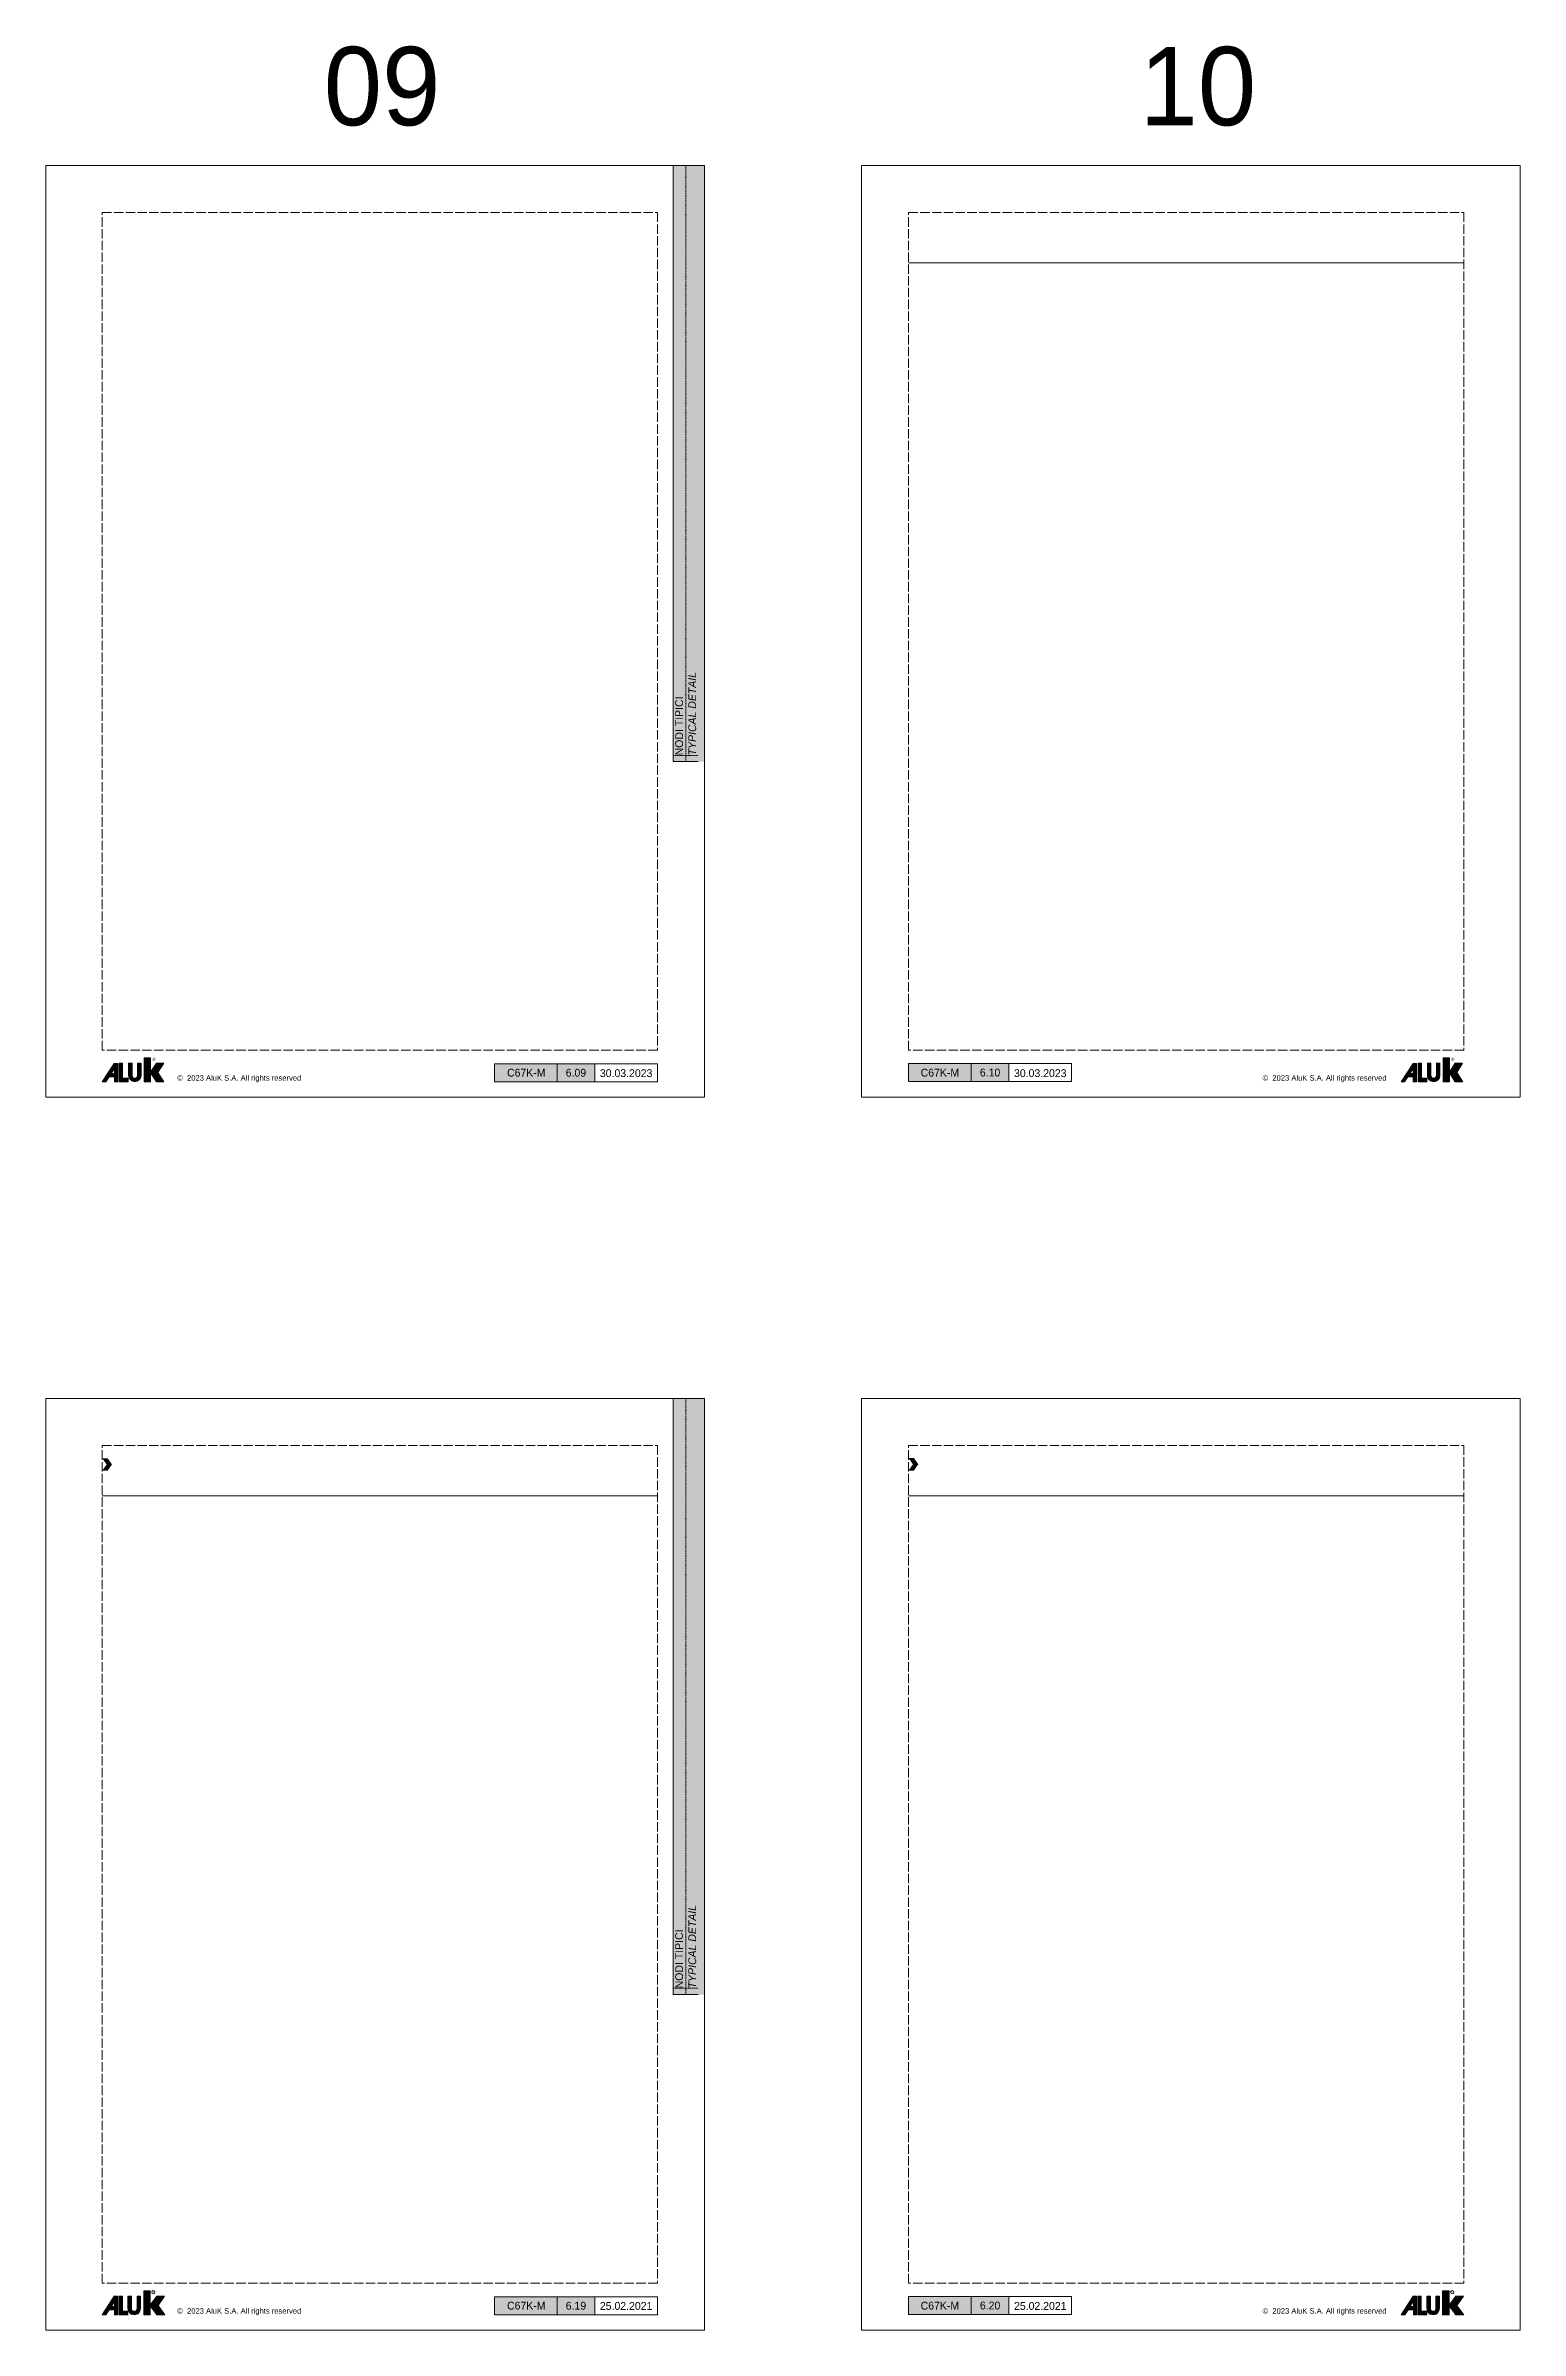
# Model space of a CAD drawing. Header units: millimetres. Extents: x -8 to 2550, y -393 to 1062.
# Drawn here: x 2080 to 2550, y -393 to 335 of the extents above; entities that cross this region are included whole.
import ezdxf
from ezdxf.enums import TextEntityAlignment as Align

# ---------------------------------------------------------------- set-up
doc = ezdxf.new("R2010")
doc.units = ezdxf.units.MM
doc.header["$LTSCALE"] = 0.25
doc.header["$MEASUREMENT"] = 0
for name, pattern in [('ACAD_ISO02W100', [15, 12, -3]), ('DOT2', [0.125, 0, -0.125]), ('HIDDEN', [9.525, 6.35, -3.175])]:
    doc.linetypes.add(name, pattern=pattern)
doc.layers.add('01_ALUK Logo', color=7, linetype='Continuous')
doc.layers.add('01_External Border', color=150, linetype='Continuous', lineweight=20)
doc.layers.add('01_Text', color=40, linetype='Continuous', lineweight=25)
doc.layers.add('01_Fill Border Grey', color=7, linetype='Continuous', true_color=0x555655)
doc.layers.add('01_Fill Border Red', color=7, linetype='Continuous', lineweight=20, true_color=0xe2001a)
doc.layers.add('01_Text [White]', color=7, linetype='Continuous', lineweight=25, true_color=0xffffff)
doc.layers.add('02_Block Frame', color=7, linetype='Continuous', lineweight=5, true_color=0xe2001a, plot=False)
doc.layers.add('02_Layout Grid', color=252, linetype='DOT2', lineweight=5, plot=False, transparency=0.5)
doc.styles.add('ALUK Main&Secondary Titles', font='GOTHIC.TTF')
doc.styles.add('Aluk Text', font='GOTHIC.TTF')
doc.styles.get("Standard").update_dxf_attribs({"font": 'arial.ttf'})

# ---------------------------------------------------------------- blocks, each defined once
blk = doc.blocks.new('block 2')
at = {"layer": '01_ALUK Logo', "color": 242, "lineweight": 9, "true_color": 0xe2001a}
blk.add_open_spline([(90.6, 45.4), (90.6, 44), (89.4, 42.8), (87.9, 42.8), (86.4, 42.8), (85.3, 44), (85.3, 45.4), (85.3, 46.9), (86.4, 48.1), (87.9, 48.1), (89.4, 48.1), (90.6, 46.9), (90.6, 45.4)], degree=3, knots=[0, 0, 0, 0, 1, 1, 1, 2, 2, 2, 3, 3, 3, 4, 4, 4, 4], dxfattribs=at)
blk = doc.blocks.new('block 3')
at = {"layer": '01_ALUK Logo', "lineweight": 9}
h = blk.add_hatch(color=256, dxfattribs=at)
h.dxf.hatch_style = 2
edge = h.paths.add_edge_path()
edge.add_spline(control_points=[(66.5, 20.2), (66.5, 13.6), (63.7, 7.9), (56, 7.9), (48.4, 7.9), (45.6, 13.6), (45.6, 20.2), (45.6, 20.2), (45.6, 38.7), (45.6, 38.7), (45.6, 38.7), (51.5, 38.7), (51.5, 38.7), (51.5, 38.7), (51.5, 20.7), (51.5, 20.7), (51.5, 18.3), (50.6, 13.6), (56.2, 13.6), (61.7, 13.6), (60.7, 18.4), (60.7, 20.7), (60.7, 20.7), (60.7, 38.7), (60.7, 38.7), (60.7, 38.7), (66.5, 38.7), (66.5, 38.7), (66.5, 38.7), (66.5, 20.2), (66.5, 20.2)], knot_values=[0, 0, 0, 0, 1, 1, 1, 2, 2, 2, 3, 3, 3, 4, 4, 4, 5, 5, 5, 6, 6, 6, 7, 7, 7, 8, 8, 8, 9, 9, 9, 10, 10, 10, 10], degree=3, periodic=0)
at = {"layer": '01_ALUK Logo', "lineweight": 0}
blk.add_open_spline([(66.5, 20.2), (66.5, 13.6), (63.7, 7.9), (56, 7.9), (48.4, 7.9), (45.6, 13.6), (45.6, 20.2), (45.6, 20.2), (45.6, 38.7), (45.6, 38.7), (45.6, 38.7), (51.5, 38.7), (51.5, 38.7), (51.5, 38.7), (51.5, 20.7), (51.5, 20.7), (51.5, 18.3), (50.6, 13.6), (56.2, 13.6), (61.7, 13.6), (60.7, 18.4), (60.7, 20.7), (60.7, 20.7), (60.7, 38.7), (60.7, 38.7), (60.7, 38.7), (66.5, 38.7), (66.5, 38.7), (66.5, 38.7), (66.5, 20.2), (66.5, 20.2)], degree=3, knots=[0, 0, 0, 0, 1, 1, 1, 2, 2, 2, 3, 3, 3, 4, 4, 4, 5, 5, 5, 6, 6, 6, 7, 7, 7, 8, 8, 8, 9, 9, 9, 10, 10, 10, 10], dxfattribs=at)
blk = doc.blocks.new('A$C20372')
at = {"layer": '01_ALUK Logo', "lineweight": 9, "true_color": 0xe2001a}
h = blk.add_hatch(color=242, dxfattribs=at)
h.dxf.hatch_style = 2
h.paths.add_polyline_path([(34.4, 0), (29.8, 0), (29.8, 17.2), (34.4, 17.2)])
at = {"layer": '01_ALUK Logo', "lineweight": 9}
h = blk.add_hatch(color=256, dxfattribs=at)
h.dxf.hatch_style = 2
h.paths.add_polyline_path([(8.6, 13.2), (0, 0), (2.7, 0), (5.1, 3.6), (8.8, 3.6), (8.8, 0), (11.1, 0), (11.1, 13.2)])
h.paths.add_polyline_path([(8.8, 5.9), (6.6, 5.9), (6.6, 6.1), (8.5, 9), (8.8, 9)])
h = blk.add_hatch(color=256, dxfattribs=at)
h.dxf.hatch_style = 2
h.paths.add_polyline_path([(12, 13.2), (14.5, 13.2), (14.5, 2.5), (18.4, 2.5), (18.4, 0), (12, 0)])
at = {"layer": '01_ALUK Logo', "lineweight": 0, "true_color": 0xe2001a}
h = blk.add_hatch(color=242, dxfattribs=at)
h.dxf.hatch_style = 2
h.paths.add_polyline_path([(34.2, 6.7), (39.3, 13.2), (44.8, 13.2), (40.1, 6.7), (45, 0), (39.2, 0)])
at = {"layer": '01_ALUK Logo', "color": 242, "lineweight": 0, "true_color": 0xe2001a, "flags": 128}
for points in [[(34.4, 0), (29.8, 0), (29.8, 17.2), (34.4, 17.2), (34.4, 0)], [(34.2, 6.7), (39.3, 13.2), (44.8, 13.2), (40.1, 6.7), (45, 0), (39.2, 0), (34.2, 6.7)]]:
    blk.add_lwpolyline(points, dxfattribs=at)
at = {"layer": '01_ALUK Logo', "lineweight": 0, "flags": 128}
for points in [[(8.6, 13.2), (0, 0), (2.7, 0), (5.1, 3.6), (8.8, 3.6), (8.8, 0), (11.1, 0), (11.1, 13.2), (8.6, 13.2)], [(8.8, 5.9), (6.6, 5.9), (6.6, 6.1), (8.5, 9), (8.8, 9), (8.8, 5.9)], [(12, 13.2), (14.5, 13.2), (14.5, 2.5), (18.4, 2.5), (18.4, 0), (12, 0), (12, 13.2)]]:
    blk.add_lwpolyline(points, dxfattribs=at)
at = {"layer": '01_ALUK Logo', "color": 242, "lineweight": 0, "true_color": 0xe2001a, "xscale": 0.4297560720293661, "yscale": 0.4297560720293661, "zscale": 0.4297560720293661}
blk.add_blockref('block 2', (-1.1, -3.4), dxfattribs=at)
at = {"layer": '01_ALUK Logo', "xscale": 0.4297560720293661, "yscale": 0.4297560720293661, "zscale": 0.4297560720293661}
blk.add_blockref('block 3', (-1.1, -3.4), dxfattribs=at)
at = {"layer": '01_ALUK Logo', "color": 242, "lineweight": 0, "true_color": 0xe2001a, "insert": (36.3, 15.6), "char_height": 1.084, "attachment_point": 7}
blk.add_mtext('\\fArial|b0|i0|c0|p34;\\W1;R', dxfattribs=at)
blk = doc.blocks.new('A$C14581')
at = {"layer": '01_Text', "insert": (0, -0.19), "char_height": 2, "attachment_point": 7, "style": 'Aluk Text'}
blk.add_mtext_dynamic_manual_height_columns('{\\fPoppins|b0|i0|c0|p2;\\H0.875x;©  2023 AluK S.A. All rights reserved}', width=51.3351, gutter_width=204.25, heights=[0], dxfattribs=at)
blk = doc.blocks.new('serie_')
at = {"layer": '01_Text [White]', "color": 7, "true_color": 0xffffff, "insert": (10, -2.87), "char_height": 2.5, "attachment_point": 5, "style": 'ALUK Main&Secondary Titles'}
blk.add_mtext_dynamic_manual_height_columns('{\\fPoppins|b0|i0|c0|p2;C67K-M}', width=20, gutter_width=12.5, heights=[0], dxfattribs=at)
blk = doc.blocks.new('AluK Logo')
at = {"layer": '01_ALUK Logo', "true_color": 0xe2001a}
h = blk.add_hatch(color=242, dxfattribs=at)
h.dxf.hatch_style = 1
h.paths.add_polyline_path([(18.02, 3.04), (19.92, 5.98), (17.56, 5.98), (15.66, 3.11), (15.66, 7.76), (13.58, 7.76), (13.58, 0), (15.66, 0), (15.66, 2.93), (17.53, 0), (20, 0)])
at = {"layer": '01_ALUK Logo', "true_color": 0x323338}
h = blk.add_hatch(color=250, dxfattribs=at)
h.dxf.hatch_style = 1
h.paths.add_polyline_path([(3.94, 0), (5.02, 0), (5.02, 5.96), (3.87, 5.96), (0, 0), (1.15, 0), (2.2, 1.63), (3.94, 1.63)])
h.paths.add_polyline_path([(3.95, 2.64), (2.86, 2.64), (3.95, 4.31)], flags=16)
h = blk.add_hatch(color=250, dxfattribs=at)
h.dxf.hatch_style = 1
h.paths.add_polyline_path([(6.62, 1.12), (6.62, 5.97), (5.53, 5.97), (5.53, 0), (8.38, 0), (8.38, 1.12)])
h = blk.add_hatch(color=250, dxfattribs=at)
h.dxf.hatch_style = 1
h.paths.add_polyline_path([(12.57, 5.97), (11.43, 5.97), (11.43, 2.02, -1), (9.65, 2.02), (9.65, 5.97), (8.52, 5.97), (8.52, 2.02, 0.999791), (12.57, 2.02)])
at = {"layer": '01_ALUK Logo', "color": 242, "lineweight": 0, "true_color": 0xe2001a}
blk.add_lwpolyline([(17.53, 0), (20, 0), (18.02, 3.04), (19.92, 5.98), (17.56, 5.98), (15.66, 3.11), (15.66, 7.76), (13.58, 7.76), (13.58, 0), (15.66, 0), (15.66, 2.93)], close=True, dxfattribs=at)
at = {"layer": '01_ALUK Logo', "color": 250, "lineweight": 0, "true_color": 0x323338}
for points in [[(2.2, 1.63), (3.94, 1.63), (3.94, 0), (5.02, 0), (5.02, 5.96), (3.87, 5.96), (0, 0), (1.15, 0)], [(2.86, 2.64), (3.95, 4.31), (3.95, 2.64)], [(8.38, 0), (8.38, 1.12), (6.62, 1.12), (6.62, 5.97), (5.53, 5.97), (5.53, 0)]]:
    blk.add_lwpolyline(points, close=True, dxfattribs=at)
blk.add_lwpolyline([(9.65, 2.02), (9.65, 5.97), (8.52, 5.97), (8.52, 2.02, 1), (12.57, 2.02), (12.57, 5.97), (11.43, 5.97), (11.43, 2.02, -1)], format="xyb", close=True, dxfattribs=at)
at = {"layer": '01_ALUK Logo', "color": 242, "lineweight": 0, "true_color": 0xe2001a, "insert": (16.69, 7.28), "char_height": 1.06, "attachment_point": 5}
blk.add_mtext_dynamic_manual_height_columns('®', width=0.2845, gutter_width=0.756, heights=[0], dxfattribs=at)

msp = doc.modelspace()

# ---------------------------------------------------------------- hatches: boundary and pattern name
at = {"layer": '01_Fill Border Grey', "ltscale": 0.25}
h = msp.add_hatch(color=256, dxfattribs=at)
h.dxf.hatch_style = 1
h.paths.add_polyline_path([(2255, 4.965), (2223, 4.965), (2223, 10.71), (2255, 10.71)])
h = msp.add_hatch(color=256, dxfattribs=at)
h.dxf.hatch_style = 1
h.paths.add_polyline_path([(2387.001, 5.033), (2355.001, 5.033), (2355.001, 10.778), (2387.001, 10.778)])
h = msp.add_hatch(color=256, dxfattribs=at)
h.dxf.hatch_style = 1
h.paths.add_polyline_path([(2255, -388.035), (2223, -388.035), (2223, -382.29), (2255, -382.29)])
h = msp.add_hatch(color=256, dxfattribs=at)
h.dxf.hatch_style = 1
h.paths.add_polyline_path([(2387.001, -387.967), (2355.001, -387.967), (2355.001, -382.222), (2387.001, -382.222)])
at = {"layer": '01_Fill Border Red', "ltscale": 0.25}
h = msp.add_hatch(color=256, dxfattribs=at)
h.dxf.hatch_style = 1
h.paths.add_polyline_path([(2280, 107), (2280, 297), (2290, 297), (2290, 107)])
h = msp.add_hatch(color=256, dxfattribs=at)
h.dxf.hatch_style = 1
h.paths.add_polyline_path([(2280, -286), (2280, -96), (2290, -96), (2290, -286)])

# ---------------------------------------------------------------- linework, layer by layer
at = {"layer": '01_External Border'}
for points in [[(2243, 4.965), (2223, 4.965), (2223, 10.71), (2243, 10.71)], [(2255, 4.965), (2243, 4.965), (2243, 10.71), (2255, 10.71)], [(2275, 4.965), (2255, 4.965), (2255, 10.71), (2275, 10.71)], [(2375.001, 5.033), (2355.001, 5.033), (2355.001, 10.778), (2375.001, 10.778)], [(2387.001, 5.033), (2375.001, 5.033), (2375.001, 10.778), (2387.001, 10.778)], [(2407.001, 5.033), (2387.001, 5.033), (2387.001, 10.778), (2407.001, 10.778)], [(2243, -388.035), (2223, -388.035), (2223, -382.29), (2243, -382.29)], [(2255, -388.035), (2243, -388.035), (2243, -382.29), (2255, -382.29)], [(2275, -388.035), (2255, -388.035), (2255, -382.29), (2275, -382.29)], [(2375.001, -387.967), (2355.001, -387.967), (2355.001, -382.222), (2375.001, -382.222)], [(2387.001, -387.967), (2375.001, -387.967), (2375.001, -382.222), (2387.001, -382.222)], [(2407.001, -387.967), (2387.001, -387.967), (2387.001, -382.222), (2407.001, -382.222)]]:
    msp.add_lwpolyline(points, close=True, dxfattribs=at)
at = {"layer": '01_Fill Border Red'}
for points in [[(2101.141, -117.029), (2099.412, -117.029), (2099.73, -115.029), (2098, -115.029)], [(2358.141, -116.96), (2356.412, -116.96), (2356.73, -114.96), (2355, -114.96)], [(2099.73, -119.029), (2098, -119.029), (2101.141, -117.029), (2099.412, -117.029)], [(2356.73, -118.96), (2355, -118.96), (2358.141, -116.96), (2356.412, -116.96)]]:
    msp.add_solid(points, dxfattribs=at)
at = {"layer": '02_Block Frame'}
for p, q in [((2280, 107), (2280, 297)), ((2288, 107), (2280, 107)), ((2280, -286), (2280, -96)), ((2288, -286), (2280, -286))]:
    msp.add_line(p, q, dxfattribs=at)
for points in [[(2080, 0), (2080, 297), (2290, 297), (2290, 0)], [(2340, 0), (2340, 297), (2550, 297), (2550, 0)], [(2080, -393), (2080, -96), (2290, -96), (2290, -393)], [(2340, -393), (2340, -96), (2550, -96), (2550, -393)]]:
    msp.add_lwpolyline(points, close=True, dxfattribs=at)
at = {"layer": '02_Block Frame', "linetype": 'ACAD_ISO02W100'}
for points in [[(2098, 15), (2098, 282), (2275, 282), (2275, 15)], [(2355, 15), (2355, 282), (2532, 282), (2532, 15)], [(2355.001, 266), (2532.001, 266), (2532.001, 266), (2355.001, 266)], [(2098, -378), (2098, -111), (2275, -111), (2275, -378)], [(2355, -378), (2355, -111), (2532, -111), (2532, -378)], [(2098, -127), (2275, -127), (2275, -127), (2098, -127)], [(2355.001, -127), (2532.001, -127), (2532.001, -127), (2355.001, -127)]]:
    msp.add_lwpolyline(points, close=True, dxfattribs=at)
at = {"layer": '02_Layout Grid', "linetype": 'HIDDEN', "ltscale": 0.25}
for p, q in [((2284, 107), (2284, 297)), ((2280, 109), (2288, 109)), ((2284, -286), (2284, -96)), ((2280, -284), (2288, -284))]:
    msp.add_line(p, q, dxfattribs=at)

# ---------------------------------------------------------------- block references
at = {"layer": '01_ALUK Logo', "xscale": 0.9841678626162992, "yscale": 0.9841678626162992, "zscale": 0.9841678626162992}
for p in [(2098.015, 4.964), (2512, 4.965)]:
    msp.add_blockref('AluK Logo', p, dxfattribs=at)
at = {"layer": '01_ALUK Logo', "ltscale": 0.25, "xscale": 0.4444444444444423, "yscale": 0.4444444444444423, "zscale": 0.4444444444444423}
for p in [(2098, -388.035), (2512, -388.035)]:
    msp.add_blockref('A$C20372', p, dxfattribs=at)
at = {"layer": '01_Text'}
for p in [(2121.938, 4.965), (2467.852, 4.965), (2121.938, -388.035), (2467.852, -388.035)]:
    msp.add_blockref('A$C14581', p, dxfattribs=at)
at = {"layer": '01_Text [White]', "color": 7, "true_color": 0xffffff}
for p in [(2223.182, 10.71), (2355.001, 10.71), (2223.182, -382.29), (2355.001, -382.29)]:
    msp.add_blockref('serie_', p, dxfattribs=at)

# ---------------------------------------------------------------- texts
at = {"layer": '01_Text', "style": 'Aluk Text'}
for s, p in [('09', (2168.63, 309.818)), ('10', (2428.63, 309.818))]:
    msp.add_text(s, height=25, dxfattribs=at).set_placement(p)
at = {"layer": '01_Text', "style": 'ALUK Main&Secondary Titles'}
for tag, p in [('30.03.2023', (2265, 7.703)), ('30.03.2023', (2397.001, 7.703)), ('25.02.2021', (2265, -385.229)), ('25.02.2021', (2397.001, -385.229))]:
    msp.add_attdef(tag, text='', height=2.5, dxfattribs=at).set_placement(p, align=Align.MIDDLE)
at = {"layer": '01_Text [White]', "char_height": 2.5, "attachment_point": 4, "rotation": 90, "style": 'ALUK Main&Secondary Titles'}
for insert in [(2284, 109), (2284, -284)]:
    msp.add_mtext_dynamic_manual_height_columns('NODI TIPICI\\P{\\fCentury Gothic|b0|i1|c0|p34;TYPICAL DETAIL}', width=120.62971, gutter_width=15, heights=[0], dxfattribs=dict(at, insert=insert))
at = {"layer": '01_Text [White]', "color": 7, "ltscale": 0.25, "true_color": 0xffffff, "style": 'Aluk Text'}
for tag, p in [('6.09', (2249, 7.835)), ('6.10', (2381.001, 7.903)), ('6.19', (2249, -385.165)), ('6.20', (2381.001, -385.097))]:
    msp.add_attdef(tag, text='', height=2.5, dxfattribs=at).set_placement(p, align=Align.MIDDLE)

doc.saveas('drawing.dxf')
